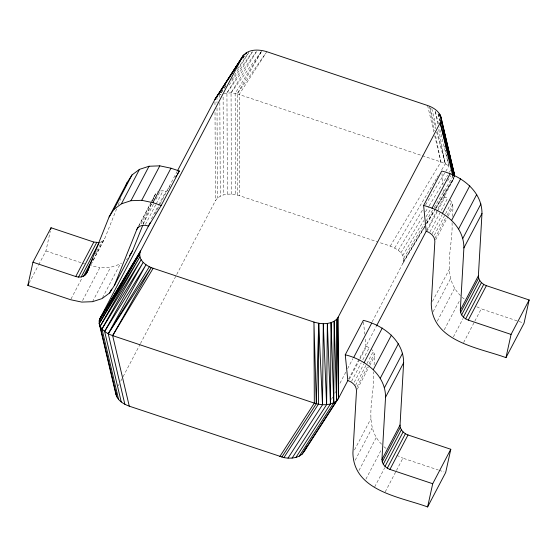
<?xml version="1.0" encoding="UTF-8"?>
<svg xmlns="http://www.w3.org/2000/svg" width="557" height="557" viewBox="0 0 557 557"><rect width="100%" height="100%" fill="white"/><g stroke="black" fill="none" stroke-linecap="round" stroke-linejoin="round"><path stroke-width="0.42" stroke-dasharray="2.79 2.09" d="M381.594 444.201C362.335 424.921 375.119 395.366 373.684 371.825M374.088 364.912C374.262 359.711 376.031 353.333 371.533 349.343M460.479 295.565C440.622 276.279 453.328 246.333 452.04 222.522M452.388 216.471C452.451 211.019 454.609 204.266 449.889 200.04M38.698 264.742L45.932 250.963L50.304 231.071M372.215 321.786L402.857 263.398C407.752 249.759 387.47 245.198 378.732 242.281M91.097 264.519L104.758 238.487L116.601 208.91M118.202 204.906L120.758 198.515M143.058 224.575L152.34 201.39M152.66 200.59L154.902 194.992L156.106 193.098L157.979 191.705M29.055 283.123L38.294 265.508M71.031 298.963L82.283 277.525M95.247 254.027L96.452 251.729M96.855 250.963L101.673 241.773L103.546 240.38L104.758 238.487M93.103 260.286L103.546 240.38M82.568 300.557L99.849 267.632L110.634 267.235L120.166 264.115L121.523 263.099M92.553 301.685L110.634 267.235M138.825 225.62L150.481 203.416M150.884 202.651L154.902 194.992M138.428 226.79L156.106 193.098M141.109 223.865L151.957 203.194M102.481 297.807L120.166 264.115M143.086 223.851L153.537 203.946M155.946 199.35L160.367 190.926L163.062 190.828L166.536 191.643L170.644 185.008M145.384 224.513L155.828 204.607M156.232 203.841L163.062 190.828M151.379 218.978L158.209 205.965M158.613 205.199L165.847 191.413M154.881 213.853L159.706 204.663M160.11 203.897L177.029 171.653M118.279 385.834L119.087 384.295M120.695 381.225L122.714 377.381M123.118 376.616L140.051 344.351M140.455 343.578L215.441 200.687C220.628 192.861 231.677 193.182 239.698 195.758L377.911 242.003M331.499 399.376L332.71 397.071M334.722 393.228L335.53 391.696M339.965 383.244L346.008 371.721M347.624 368.643L352.866 358.659M348.633 379.038L376.358 326.214M426.989 229.735L454.032 177.982L435.658 208.534M349.323 379.275L359.369 360.128M359.773 359.362L366.603 346.35L370.391 348.459M426.878 231.503L437.322 211.59M437.725 210.825L444.959 197.046L447.605 198.271L429.92 231.963M351.564 381.267L361.214 362.892M362.816 359.829L369.249 347.575M354.252 382.269L363.895 363.888M432.204 233.731L442.251 214.584M355.589 385.193L373.274 351.502M434.349 235.124L445.196 214.445M445.6 213.679L451.623 202.198M357.037 386.795L367.488 366.889M369.089 363.825L374.318 353.876M434.989 238.257L446.644 216.053M447.041 215.287L452.667 204.572M357.309 389.183L369.361 366.214M369.764 365.448L374.583 356.264M435.658 239.879L447.717 216.91M448.113 216.144L452.938 206.96M354.517 449.91L370.997 418.516M432.476 301.372L449.346 269.212M355.185 460.235L372.062 428.075M433.137 311.697L450.418 278.772M358.966 470.484L376.247 437.565M437.322 321.18L454.603 288.254M365.921 479.117L381.587 449.255M444.27 329.814L459.539 300.717M374.659 486.95L384.706 467.803M453.412 336.881L463.055 318.5M385.235 491.859L396.083 471.187M396.487 470.421L402.913 458.174L438.289 470.004M463.591 342.555L474.439 321.883M474.843 321.117L481.269 308.863L523.225 322.907M237.714 195.166L237.226 93.855L261.623 51.251L235.145 93.374L235.625 194.685M390.248 246.131L440.9 161.934L435.212 134.077M394.669 248.004L436.806 177.962M437.252 177.217L438.15 175.727M441.736 169.767L445.322 163.807L438.498 128.416M398.276 250.302L422.484 210.066M425.618 204.851L445.342 172.064M445.795 171.319L448.928 166.097L445.44 149.276M400.915 252.774L423.327 215.517M425.569 211.792L428.709 206.577M429.155 205.832L447.536 175.281M449.325 172.301L451.567 168.576M402.753 255.482L423.821 220.461M426.063 216.736L430.993 208.541M447.577 180.969L450.717 175.754M403.679 258.246L424.302 223.97M426.091 220.99L433.715 208.318M434.161 207.573L453.885 174.794M403.7 260.885L424.768 225.863M426.565 222.884L435.08 208.722M435.525 207.977L454.352 176.687M403.379 262.187L424.894 226.421M426.69 223.441L435.205 209.279M402.857 263.398L424.824 226.887M426.62 223.9L434.237 211.235M436.034 208.255L453.516 179.194L452.716 175.824M231.524 194.156L231.044 92.845L256.554 51.536M227.416 194.212L226.936 92.901L252.495 51.759M231.816 79.679L248.784 52.609M222.57 90.471L219.799 94.843L219.806 97.447M224.415 87.553L226.26 84.636M242.894 58.388L244.739 55.47M266.817 51.71L239.218 94.446L239.698 195.758M242.761 58.262L244.676 55.408M225.682 86.251L219.799 94.843L221.122 94.342M237.449 69.054L248.721 52.581M229.066 85.068L252.418 51.71M223.865 93.451L231.044 92.845L237.226 93.855L265.835 53.117M226.936 92.901L256.471 51.467M231.044 92.845L261.539 51.195M126.293 259.548L127.657 258.539M100.086 242.295L101.673 241.773M88.709 265.278L99.849 267.632M237.226 93.855L440.9 161.934L445.322 163.807L448.928 166.097L439.341 127.497M444.959 197.046L444.27 196.816L443.497 189.081M366.603 346.35L365.914 346.12L365.141 338.384M45.932 250.963L81.308 262.8M82.13 263.071L84.594 263.9M439.111 470.282L444.047 471.932M476.736 306.761L481.269 308.863M396.869 455.361L402.913 458.174M462.206 297.396L464.162 298.907M383.85 446.7L386.461 448.719M429.976 107.891L435.706 128.751M436.618 132.093L445.322 163.807L437.342 131.264M435.379 111.553L438.505 124.141M431.821 108.74L436.326 127.093M438.206 113.934L439.849 120.66M427.595 105.503L433.952 132.455M434.745 135.824L440.9 161.934M438.108 113.934L439.508 120.667M444.744 145.906L445.266 148.434M429.524 106.22L434.523 130.7M435.247 111.56L437.844 125.047M441.959 173.617L443.066 184.785M363.519 322.057L364.717 334.089M223.12 97.05L223.587 194.894M219.834 102.641L220.28 196.155M216.965 96.793L216.993 102.857M217.021 108.051L217.446 198.104M214.974 101.973L214.995 106.303M215.023 112.361L215.441 200.687"/><path stroke-width="0.84" d="M454.352 176.026L454.331 174.049L440.859 116.838C438.923 110.947 433.172 107.438 427.595 105.503L266.817 51.71C258.908 49.211 247.607 48.758 242.56 56.633L140.552 251.012C136.987 259.388 146.073 266.086 153.168 268.272L313.946 322.071L318.715 323.276L318.402 404.194L283.903 457.617L129.28 406.171C123.55 404.097 117.318 400.427 115.842 394.057L99.209 323.52L99.188 320.881L100.03 318.374L150.467 222.271M283.903 457.617C289.02 458.536 294.479 458.411 299.241 456.148L333.747 402.718L334.172 321.222L336.546 319.384L338.196 317.142L440.204 122.77L441.102 119.818L440.859 116.838L452.827 168.771L450.982 161.189M295.941 457.408L330.44 403.985L331.06 322.635L334.172 321.222L336.581 400.775L302.075 454.199L299.241 456.148M292.105 458.091L326.611 404.661L327.349 323.485L331.06 322.635L333.747 402.718C327.669 405.545 320.588 405.141 314.329 403.115L112.646 335.634C106.916 333.559 100.685 329.89 99.209 323.52L139.654 253.964L99.515 319.579L140.552 251.012L100.03 318.374M287.997 458.146L322.503 404.716L323.29 323.714L318.715 323.276L316.313 403.714L281.814 457.137M450.794 449.276L432.712 483.727L389.935 469.419C385.743 467.936 381.914 464.19 381.956 459.504L385.548 397.245C385.674 374.993 365.162 359.655 345.263 354.795L363.345 320.345C383.244 325.204 403.755 340.543 403.63 362.795L400.037 425.047C399.996 429.732 403.825 433.485 408.016 434.961L450.794 449.276L445.691 472.482L427.609 506.94C400.476 496.879 353.639 491.218 352.915 452.973L356.501 390.715C356.536 385.757 352.309 381.914 347.833 380.57L345.263 354.795M529.15 299.972L511.068 334.423L468.291 320.108C464.099 318.632 460.27 314.886 460.312 310.2L463.897 247.942C464.03 225.689 443.518 210.351 423.619 205.491L441.701 171.041C461.6 175.901 482.111 191.239 481.979 213.491L478.393 275.743C478.352 280.429 482.181 284.181 486.372 285.657L529.15 299.972L524.046 323.178L505.965 357.636C478.832 347.575 431.995 341.914 431.264 303.669L434.857 241.411C434.892 236.453 430.665 232.61 426.189 231.266L423.619 205.491M142.738 225.376L132.496 250.956L114.415 285.414L109.576 292.989L102.084 298.573L92.553 301.685L81.768 302.089L70.628 299.729L27.85 285.421L32.954 262.208L51.035 227.75L93.813 242.065L99.292 242.553M50.673 229.407L51.035 227.75M427.609 506.94L432.712 483.727M505.965 357.636L511.068 334.423M32.954 262.208L75.731 276.523C79.609 277.852 84.859 277.059 86.676 272.944L109.081 216.979L127.163 182.522L132.002 174.947L139.494 169.363L149.025 166.251L159.81 165.847L170.95 168.207L179.312 170.999L161.231 205.456L148.454 226.1C144.444 224.499 138.77 225.07 136.82 229.449L114.415 285.414M125.882 185.725L127.163 182.522M27.85 285.421L28.651 283.889M75.731 276.523L93.813 242.065M109.081 216.979L113.92 209.397L132.002 174.947M78.516 277.108L96.598 242.657M81.211 277.01L98.888 243.318M113.92 209.397L121.412 203.82L139.494 169.363M83.592 276.23L92.838 258.622M85.465 274.838L89.489 267.179M86.676 272.944L88.285 269.88M121.412 203.82L130.944 200.701L149.025 166.251M130.944 200.701L141.729 200.304L159.81 165.847M136.82 229.449L138.025 227.152M141.729 200.304L152.869 202.657L170.95 168.207M109.576 292.989L111.588 289.16M177.432 170.888L214.96 99.376L243.277 55.491L218.351 94.62M302.075 454.199L304.08 451.616L306.907 446.241M353.625 357.594L371.707 323.137M431.981 208.29L450.063 173.833M304.08 451.616L338.586 398.192L347.833 380.57M376.762 325.448L426.189 231.266M364.201 362.51L382.283 328.052M442.557 213.199L460.639 178.748M373.343 369.57L391.425 335.119M451.699 220.266L469.781 185.808M380.292 378.203L398.373 343.746M458.648 228.899L476.729 194.442M384.476 387.693L402.558 353.235M462.832 238.382L480.914 203.932M385.548 397.245L403.63 362.795M463.897 247.942L481.979 213.491M381.956 459.504L400.037 425.047M460.312 310.2L478.393 275.743M382.227 461.892L400.309 427.435M460.576 312.588L478.658 278.131M383.272 464.266L401.353 429.809M461.621 314.956L479.702 280.505M385.005 466.418L403.087 431.967M463.361 317.114L481.443 282.664M387.289 468.186L405.378 433.736M465.645 318.882L483.727 284.425M389.935 469.419L408.016 434.961M468.291 320.108L486.372 285.657M121.245 402.001L104.619 331.464L143.177 262.368L101.98 328.992L118.613 399.529M101.98 328.992L141.095 259.708L100.135 326.284L116.768 396.821M129.28 406.171L112.646 335.634L151.239 267.562L108.225 333.761L124.852 404.298M100.135 326.284L139.904 256.944L99.209 323.52M112.646 335.634L153.168 268.272M99.188 320.881L139.654 253.964M149.346 266.712L108.225 333.761L146.004 264.742L104.619 331.464M175.664 176.903L176.576 175.427M177.488 173.951L179.312 170.999M245.665 54.015L246.584 52.553L245.63 53.98M129.419 255.781L132.496 250.956M220.725 90.944L214.96 99.376L242.56 56.633M221.665 89.482L226.831 81.44M227.771 79.978L244.217 54.398M279.823 456.545L314.329 403.115L313.946 322.071L316.313 403.714M218.873 93.938L220.788 91.083M222.222 88.946L223.656 86.808M338.196 317.142L338.586 398.192L336.581 400.775L333.747 402.718M152.869 202.657L161.231 205.456M453.642 171.974L454.331 174.049L441.102 119.818L453.468 175.455L440.204 122.77L452.716 175.824M440.476 117.436L439.668 114.074L440.399 117.423M444.11 132.58L444.925 135.943M445.934 140.155L447.751 147.723M449.165 153.614L449.972 156.977M441.102 119.818L454.352 176.687M318.715 323.276L322.503 404.716M326.611 404.661L323.29 323.714L327.349 323.485L330.44 403.985M338.586 398.192L337.479 318.291L336.581 400.775L336.546 319.384M115.828 392.079L115.842 394.057"/></g></svg>
